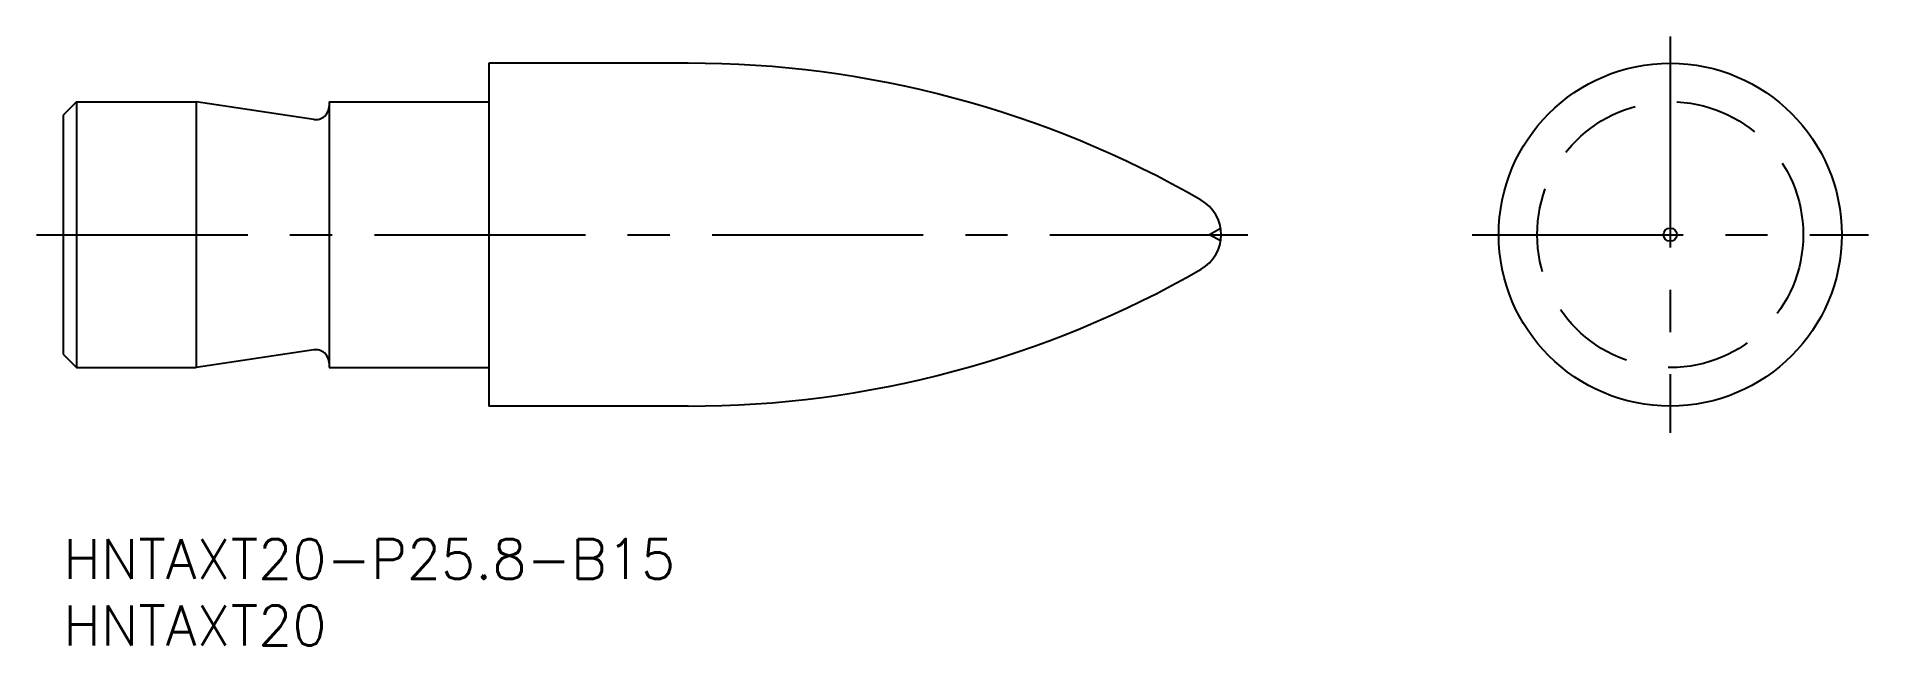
# Model space of a CAD drawing. Extents: x -2 to 136, y -8 to 38.
import ezdxf

# ---------------------------------------------------------------- set-up
doc = ezdxf.new("R2010")
doc.units = 0
doc.header["$LTSCALE"] = 0.5
doc.linetypes.add('CENTER', pattern=[50.8, 31.75, -6.35, 6.35, -6.35])
doc.linetypes.add('DASHED', pattern=[19.05, 12.7, -6.35])
for name, color, linetype in [('MSM_CENTER', 1, 'CENTER'), ('MSM_CONTINUOUS', 7, 'CONTINUOUS'), ('MSM_DASHED', 4, 'DASHED'), ('MSM_PART_NUMBER', 7, 'CONTINUOUS')]:
    doc.layers.add(name, color=color, linetype=linetype)
doc.styles.get("Standard").update_dxf_attribs({"font": 'txt.shx', "height": 3, "bigfont": 'bigfont.shx'})

# ---------------------------------------------------------------- blocks, each defined once
blk = doc.blocks.new('*U2')
at = {"layer": 'MSM_PART_NUMBER'}
blk.add_text('HNTAXT20-P25.8-B15', height=3, dxfattribs=at).set_placement((0, -3))
blk = doc.blocks.new('*U3')
at = {"layer": 'MSM_PART_NUMBER'}
blk.add_text('HNTAXT20', height=3, dxfattribs=at).set_placement((0, -8))

msp = doc.modelspace()

# ---------------------------------------------------------------- linework, layer by layer
at = {"layer": 'MSM_CENTER'}
for p, q in [((120.86, 37.8), (120.86, 8)), ((-2, 22.9), (89.08, 22.9)), ((105.96, 22.9), (135.76, 22.9))]:
    msp.add_line(p, q, dxfattribs=at)
at = {"layer": 'MSM_CONTINUOUS'}
for p, q in [((32, 35.8), (32, 10)), ((47, 35.8), (32, 35.8)), ((1, 32.9), (0, 31.9)), ((0, 31.9), (0, 13.9)), ((1, 32.9), (10, 32.9)), ((1, 32.9), (1, 12.9)), ((10, 32.9), (10, 12.9)), ((18.85, 31.57), (10, 32.9)), ((20, 32.9), (20, 12.9)), ((20, 32.9), (32, 32.9)), ((0, 13.9), (1, 12.9)), ((18.85, 14.23), (10, 12.9)), ((1, 12.9), (10, 12.9)), ((20, 12.9), (32, 12.9)), ((47, 10), (32, 10))]:
    msp.add_line(p, q, dxfattribs=at)
for radius in [12.9, 0.5]:
    msp.add_circle((120.86, 22.9), radius, dxfattribs=at)
for centre, radius, start, end in [((47, -41.6), 77.4, 60.1045, 90), ((19, 32.56), 1, 261.4692, 0), ((84.08, 22.9), 3, 299.8955, 60.1045), ((47, 87.4), 77.4, 270, 299.8955), ((19, 13.24), 1, 0, 98.5308)]:
    msp.add_arc(centre, radius, start, end, dxfattribs=at)
at = {"layer": 'MSM_DASHED'}
for p in [(87.08, 23.4), (87.08, 22.4)]:
    msp.add_line(p, (86.22, 22.9), dxfattribs=at)
msp.add_circle((120.86, 22.9), 10, dxfattribs=at)

# ---------------------------------------------------------------- block references
at = {"layer": 'MSM_CONTINUOUS'}
for name in ['*U2', '*U3']:
    msp.add_blockref(name, (0, 0), dxfattribs=at)

doc.saveas('drawing.dxf')
